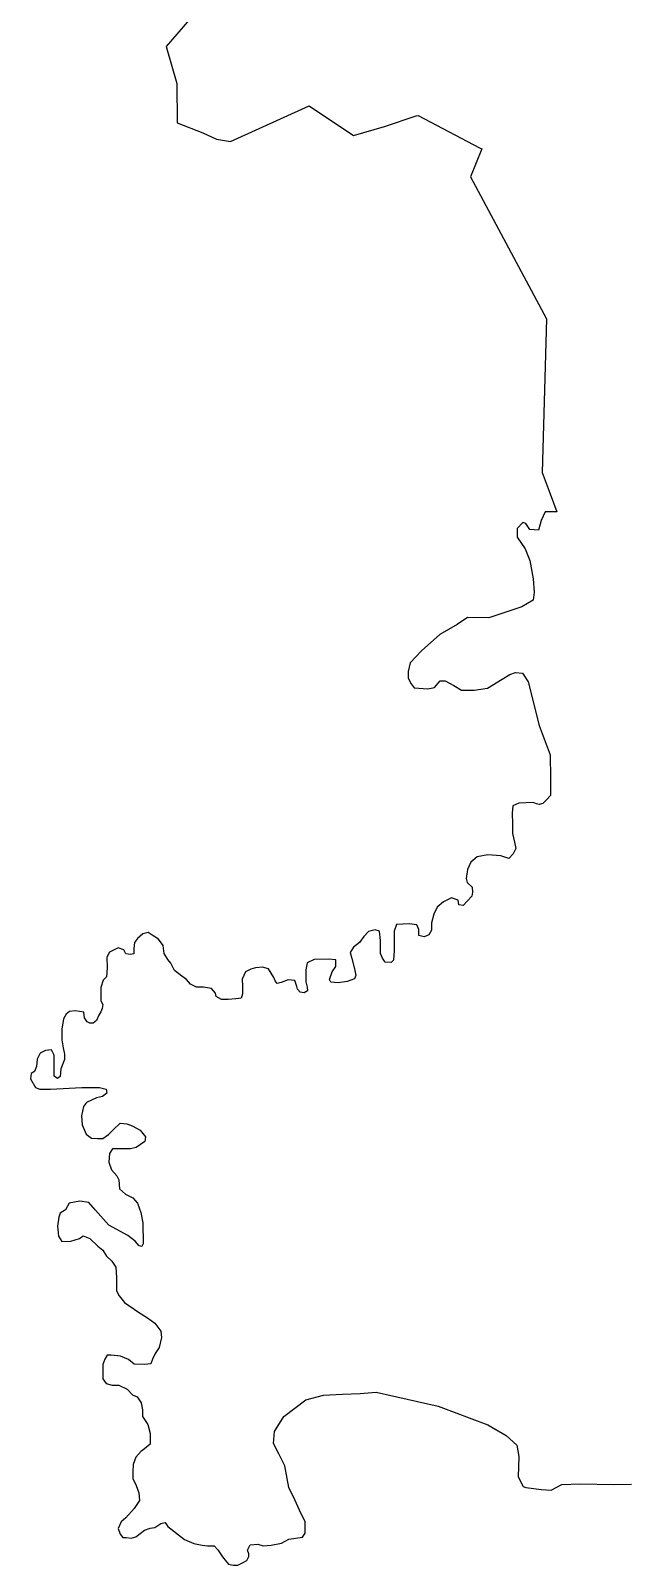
# Model space of a CAD drawing. Header units: metres. Extents: x 319750 to 415268, y 1725605 to 1842937.
# Drawn here: x 334686 to 335957, y 1775311 to 1778584 of the extents above; entities that cross this region are included whole.
import ezdxf

# ---------------------------------------------------------------- set-up
doc = ezdxf.new("R2010")
doc.units = ezdxf.units.M
doc.header["$MEASUREMENT"] = 0
doc.layers.add('DISTRICT BOUNDRY', color=86, linetype='Continuous')

msp = doc.modelspace()

# ---------------------------------------------------------------- linework, layer by layer
at = {"layer": 'DISTRICT BOUNDRY'}
msp.add_polyline3d([(335052.2, 1778639.2, 0), (334975.6, 1778550.5, 0), (334998, 1778471.3, 0), (334999.2, 1778387.4, 0), (335053.6, 1778366.4, 0), (335083, 1778352.6, 0), (335112.4, 1778348.1, 0), (335280.4, 1778424.1, 0), (335374.9, 1778360.4, 0), (335441.1, 1778379.6, 0), (335508.7, 1778402.2, 0), (335512.9, 1778403, 0), (335644.3, 1778334.2, 0), (335648.8, 1778331.9, 0), (335625.2, 1778272.5, 0), (335786.8, 1777969.4, 0), (335777.9, 1777642.2, 0), (335793, 1777601.9, 0), (335809.4, 1777558.2, 0), (335802.5, 1777558.3, 0), (335783.9, 1777558.2, 0), (335775.8, 1777539.5, 0), (335769.8, 1777518.8, 0), (335751.2, 1777520.7, 0), (335742.8, 1777533, 0), (335736.6, 1777535, 0), (335724.3, 1777522.5, 0), (335724.5, 1777503.9, 0), (335741.3, 1777479.3, 0), (335751.8, 1777454.6, 0), (335758.4, 1777415.4, 0), (335760.7, 1777386.5, 0), (335758.8, 1777369.9, 0), (335734.2, 1777355.2, 0), (335664.2, 1777331.9, 0), (335618.8, 1777332.5, 0), (335596.2, 1777317.8, 0), (335559.2, 1777296.8, 0), (335520.3, 1777261.3, 0), (335495.8, 1777236.3, 0), (335491.8, 1777217.7, 0), (335492, 1777203.2, 0), (335498.3, 1777190.9, 0), (335504.5, 1777182.7, 0), (335533.5, 1777180.8, 0), (335547.9, 1777183.1, 0), (335560.1, 1777197.6, 0), (335570.5, 1777197.7, 0), (335589.1, 1777187.6, 0), (335605.7, 1777177.4, 0), (335632.6, 1777177.6, 0), (335661.4, 1777182, 0), (335692.2, 1777200.9, 0), (335708.6, 1777211.4, 0), (335721, 1777215.6, 0), (335735.5, 1777213.7, 0), (335748, 1777195.2, 0), (335771.6, 1777102.5, 0), (335794.9, 1777039.7, 0), (335795.4, 1776990.1, 0), (335795.7, 1776952.9, 0), (335787.2, 1776944.2, 0), (335779.4, 1776936.3, 0), (335771.1, 1776934.2, 0), (335765.5, 1776935.5, 0), (335758.5, 1776938.3, 0), (335727.7, 1776936.6, 0), (335715.2, 1776930.9, 0), (335714, 1776915.4, 0), (335714.2, 1776893, 0), (335714.4, 1776872.1, 0), (335718.7, 1776853.9, 0), (335721.7, 1776839.9, 0), (335716.2, 1776828.7, 0), (335706.5, 1776818.8, 0), (335689.6, 1776824.2, 0), (335661.6, 1776826.8, 0), (335639.3, 1776822.4, 0), (335625.4, 1776811, 0), (335618.5, 1776795.6, 0), (335615.9, 1776775.9, 0), (335617.4, 1776767.6, 0), (335628.7, 1776757.9, 0), (335628.8, 1776746.7, 0), (335627.5, 1776738.3, 0), (335609.5, 1776718.5, 0), (335599.7, 1776719.8, 0), (335598.2, 1776729.6, 0), (335584.1, 1776735.1, 0), (335567.4, 1776726.5, 0), (335553.5, 1776715.2, 0), (335546.7, 1776699.7, 0), (335541.3, 1776681.5, 0), (335541.4, 1776666.1, 0), (335535.9, 1776656.2, 0), (335526.2, 1776651.9, 0), (335514.9, 1776654.6, 0), (335514.8, 1776667.2, 0), (335510.5, 1776677, 0), (335493.7, 1776679.6, 0), (335467.1, 1776678, 0), (335461.7, 1776663.9, 0), (335461.9, 1776638.7, 0), (335462.1, 1776621.9, 0), (335460.8, 1776602.3, 0), (335455.3, 1776596.7, 0), (335442.7, 1776597.9, 0), (335437, 1776606.3, 0), (335432.7, 1776616.1, 0), (335432.5, 1776644.1, 0), (335430.9, 1776663.6, 0), (335421.1, 1776666.3, 0), (335407.1, 1776663.4, 0), (335397.4, 1776652.1, 0), (335387.8, 1776639.4, 0), (335375.3, 1776629.5, 0), (335368.4, 1776618.3, 0), (335371.3, 1776605.7, 0), (335377.1, 1776583.3, 0), (335380, 1776569.4, 0), (335377.3, 1776562.4, 0), (335361.9, 1776556.6, 0), (335342.4, 1776553.7, 0), (335326.9, 1776554.9, 0), (335324.1, 1776560.5, 0), (335329.5, 1776577.3, 0), (335337.8, 1776588.6, 0), (335337.7, 1776602.6, 0), (335322.3, 1776603.9, 0), (335291.5, 1776603.6, 0), (335276.2, 1776596.5, 0), (335273.5, 1776581.1, 0), (335273.7, 1776555.9, 0), (335276.6, 1776544.7, 0), (335276.7, 1776536.3, 0), (335269.8, 1776532, 0), (335261.4, 1776533.4, 0), (335255.7, 1776540.3, 0), (335254.2, 1776545.9, 0), (335249.9, 1776558.5, 0), (335235.9, 1776559.7, 0), (335220.6, 1776554, 0), (335212.2, 1776552.5, 0), (335207.9, 1776558.1, 0), (335205.1, 1776565.1, 0), (335193.7, 1776583.2, 0), (335181, 1776587.3, 0), (335165.7, 1776585.7, 0), (335155.9, 1776582.8, 0), (335144.8, 1776577.2, 0), (335137.9, 1776561.7, 0), (335138, 1776546.3, 0), (335138.2, 1776529.5, 0), (335135.5, 1776521.1, 0), (335124.3, 1776519.6, 0), (335107.5, 1776518, 0), (335093.5, 1776517.9, 0), (335082.2, 1776524.8, 0), (335080.8, 1776531.8, 0), (335072.3, 1776541.5, 0), (335055.4, 1776544.2, 0), (335040.1, 1776544.1, 0), (335027.4, 1776550.9, 0), (335018.9, 1776560.7, 0), (335009, 1776567.6, 0), (334993.5, 1776580, 0), (334985, 1776595.4, 0), (334979.3, 1776603.7, 0), (334970.8, 1776616.3, 0), (334969.2, 1776633, 0), (334959.3, 1776646.9, 0), (334945.3, 1776655.2, 0), (334936.8, 1776660.7, 0), (334925.6, 1776657.8, 0), (334914.5, 1776647.9, 0), (334907.6, 1776639.5, 0), (334906.3, 1776626.8, 0), (334906.4, 1776615.6, 0), (334899.4, 1776614.2, 0), (334889.6, 1776615.5, 0), (334885.3, 1776623.8, 0), (334872.7, 1776627.9, 0), (334854.6, 1776619.3, 0), (334849.1, 1776608.1, 0), (334849.3, 1776585.7, 0), (334848.1, 1776566.1, 0), (334841.1, 1776559, 0), (334835.7, 1776543.5, 0), (334835.8, 1776530.9, 0), (334835.9, 1776515.5, 0), (334840.2, 1776507.2, 0), (334838.9, 1776498.8, 0), (334836.1, 1776491.7, 0), (334832, 1776484.7, 0), (334826.5, 1776473.4, 0), (334819.6, 1776467.8, 0), (334812.6, 1776467.7, 0), (334806.9, 1776470.4, 0), (334801.2, 1776478.8, 0), (334799.7, 1776491.4, 0), (334781.5, 1776494, 0), (334768.9, 1776492.5, 0), (334762, 1776486.8, 0), (334756.5, 1776476.9, 0), (334752.5, 1776454.5, 0), (334752.7, 1776432.1, 0), (334755.6, 1776415.3, 0), (334758.6, 1776401.3, 0), (334758.7, 1776390.1, 0), (334750.4, 1776370.5, 0), (334749.2, 1776353.6, 0), (334743.6, 1776349.4, 0), (334736.6, 1776354.9, 0), (334736.5, 1776360.5, 0), (334736.4, 1776378.7, 0), (334736.2, 1776399.7, 0), (334730.5, 1776410.9, 0), (334717.9, 1776409.3, 0), (334706.7, 1776403.6, 0), (334699.8, 1776391, 0), (334698.6, 1776375.5, 0), (334694.5, 1776364.3, 0), (334687.5, 1776360, 0), (334686.2, 1776348.8, 0), (334696.2, 1776330.7, 0), (334706, 1776326.6, 0), (334728.4, 1776326.8, 0), (334795.6, 1776330.3, 0), (334833.4, 1776330.7, 0), (334847.4, 1776326.6, 0), (334848.9, 1776318.2, 0), (334839.2, 1776311.2, 0), (334826.6, 1776308.2, 0), (334805.7, 1776298.2, 0), (334798.8, 1776289.7, 0), (334794.8, 1776270.1, 0), (334796.3, 1776250.5, 0), (334804.9, 1776231, 0), (334816.2, 1776222.7, 0), (334828.8, 1776221.4, 0), (334840, 1776221.5, 0), (334852.5, 1776230.1, 0), (334862.2, 1776240, 0), (334877.5, 1776254.1, 0), (334891.5, 1776252.9, 0), (334902.8, 1776248.8, 0), (334919.6, 1776239.1, 0), (334931, 1776225.3, 0), (334929.7, 1776215.4, 0), (334911.6, 1776202.6, 0), (334899, 1776199.7, 0), (334861.2, 1776199.3, 0), (334854.3, 1776189.5, 0), (334853.1, 1776171.3, 0), (334858.8, 1776154.5, 0), (334870.1, 1776142, 0), (334874.4, 1776133.7, 0), (334876, 1776114.1, 0), (334888.7, 1776103, 0), (334904.2, 1776094.8, 0), (334914.1, 1776083.7, 0), (334921.2, 1776064.1, 0), (334925.6, 1776041.8, 0), (334926.1, 1775997, 0), (334923.3, 1775991.3, 0), (334917.7, 1775992.7, 0), (334909.2, 1776002.4, 0), (334893.7, 1776014.9, 0), (334852.9, 1776036.9, 0), (334824.6, 1776068.8, 0), (334810.4, 1776085.4, 0), (334790.8, 1776088, 0), (334768.5, 1776083.6, 0), (334760.2, 1776069.5, 0), (334749, 1776062.4, 0), (334746.3, 1776054, 0), (334743.7, 1776034.4, 0), (334745.3, 1776013.4, 0), (334752.4, 1776002.2, 0), (334772, 1776002.4, 0), (334790.1, 1776008.2, 0), (334798.5, 1776013.9, 0), (334812.5, 1776008.4, 0), (334829.5, 1775991.8, 0), (334840.4, 1775983.6, 0), (334847.9, 1775971, 0), (334859.2, 1775959.9, 0), (334867.7, 1775947.4, 0), (334869.3, 1775925, 0), (334869.5, 1775908.2, 0), (334869.6, 1775897, 0), (334875.3, 1775885.9, 0), (334886.6, 1775872, 0), (334916.2, 1775851.3, 0), (334935.9, 1775838.9, 0), (334951.4, 1775827.8, 0), (334964.1, 1775811.1, 0), (334965.7, 1775797.2, 0), (334960.3, 1775776.1, 0), (334952, 1775763.4, 0), (334946.5, 1775750.8, 0), (334942.4, 1775740.9, 0), (334929.8, 1775739.4, 0), (334907.4, 1775740.6, 0), (334894.7, 1775750.2, 0), (334877.8, 1775757.1, 0), (334858.2, 1775759.7, 0), (334849.8, 1775759.6, 0), (334844.3, 1775751.1, 0), (334840.2, 1775739.9, 0), (334840.3, 1775724.5, 0), (334840.5, 1775709.1, 0), (334847.6, 1775699.4, 0), (334860.2, 1775695.3, 0), (334874.2, 1775695.4, 0), (334892.5, 1775687.2, 0), (334903.8, 1775674.7, 0), (334913.6, 1775670.6, 0), (334922.1, 1775658.1, 0), (334925.1, 1775642.7, 0), (334925.2, 1775628.7, 0), (334936.6, 1775612, 0), (334940.9, 1775592.5, 0), (334941.2, 1775570.1, 0), (334925.9, 1775557.3, 0), (334921.7, 1775554.5, 0), (334910.6, 1775541.8, 0), (334905.1, 1775526.3, 0), (334903.9, 1775510.9, 0), (334904, 1775496.9, 0), (334911.1, 1775481.6, 0), (334916.9, 1775466.2, 0), (334918.4, 1775449.5, 0), (334907.4, 1775432.5, 0), (334889.4, 1775412.7, 0), (334879.7, 1775404.3, 0), (334872.8, 1775390.2, 0), (334877.1, 1775377.6, 0), (334882.8, 1775370.7, 0), (334889.8, 1775370.8, 0), (334901, 1775369.5, 0), (334910.8, 1775372.4, 0), (334928.8, 1775386.5, 0), (334941.4, 1775390.9, 0), (334951.2, 1775392.4, 0), (334963.7, 1775400.9, 0), (334973.5, 1775402.4, 0), (334979.2, 1775394.1, 0), (335014.4, 1775366.4, 0), (335034.1, 1775358.2, 0), (335052.3, 1775354.2, 0), (335063.5, 1775352.9, 0), (335077.5, 1775353, 0), (335086, 1775344.7, 0), (335095.9, 1775329.4, 0), (335101.6, 1775322.5, 0), (335108.7, 1775314.1, 0), (335118.5, 1775311.4, 0), (335128.3, 1775311.5, 0), (335136.7, 1775315.8, 0), (335147.8, 1775321.5, 0), (335151.9, 1775330, 0), (335151.9, 1775335.6, 0), (335149, 1775343.9, 0), (335154.5, 1775355.2, 0), (335171.3, 1775356.7, 0), (335182.5, 1775352.7, 0), (335199.3, 1775354.2, 0), (335221.7, 1775358.6, 0), (335237, 1775367.2, 0), (335266.4, 1775371.6, 0), (335271.9, 1775380.1, 0), (335271.8, 1775392.7, 0), (335271.7, 1775403.9, 0), (335260.2, 1775429, 0), (335250.2, 1775451.3, 0), (335237.4, 1775477.7, 0), (335228.6, 1775523.9, 0), (335215.7, 1775548.9, 0), (335204.3, 1775571.2, 0), (335206.9, 1775596.5, 0), (335226.2, 1775628.8, 0), (335273.5, 1775664.2, 0), (335311.2, 1775674.3, 0), (335351.8, 1775676.1, 0), (335389.5, 1775677.8, 0), (335423.4, 1775681, 0), (335555.9, 1775651.1, 0), (335661.6, 1775610.8, 0), (335701, 1775588.4, 0), (335723.9, 1775568, 0), (335728.3, 1775543.2, 0), (335726.6, 1775499.8, 0), (335737.1, 1775479.2, 0), (335743.3, 1775477.2, 0), (335776.4, 1775473.4, 0), (335797, 1775471.5, 0), (335819.6, 1775484.1, 0), (335858.9, 1775485.5, 0), (335931.1, 1775484.1, 0), (335968.3, 1775484.5, 0)], dxfattribs=at)

doc.saveas('drawing.dxf')
